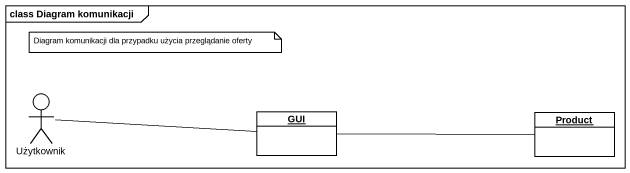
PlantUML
@startuml
mainframe class Diagram komunikacji
allowmixing
hide circle
hide empty members
actor Użytkownik
object GUI
object Product
Użytkownik -right- GUI
GUI -right- Product
note as N1
  Diagram komunikacji dla przypadku użycia przeglądanie oferty
end note
@enduml
